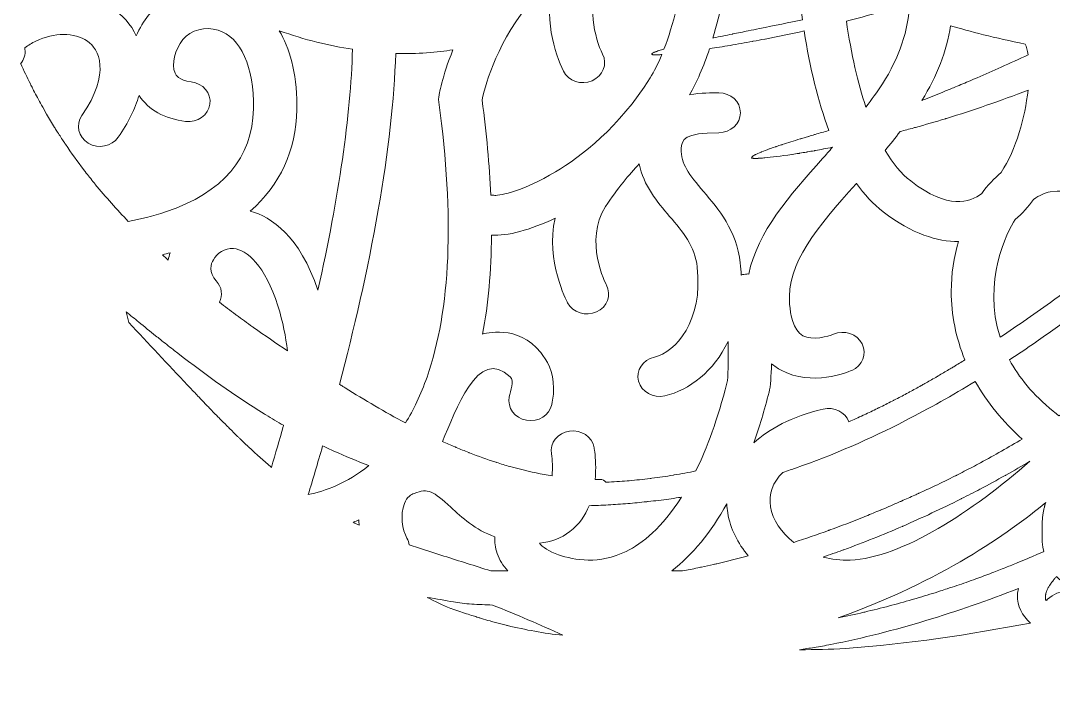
# Model space of a CAD drawing. Header units: millimetres. Extents: x -416 to 1516, y -417 to 43.
# Drawn here: x 8.7 to 93.9, y -413.7 to -357.6 of the extents above; entities that cross this region are included whole.
import ezdxf

# ---------------------------------------------------------------- set-up
doc = ezdxf.new("R2010")
doc.units = ezdxf.units.MM
doc.header["$MEASUREMENT"] = 0
doc.layers.add('Layer 4', color=7, linetype='Continuous')

msp = doc.modelspace()

# ---------------------------------------------------------------- linework, layer by layer
at = {"layer": 'Layer 4', "lineweight": 0}
for points, knots in [([(24.975, -355), (22.824, -354.747), (20.616, -355.547), (19.298, -357.141), (18.907, -357.614), (18.553, -358.201), (18.285, -358.85), (17.834, -357.894), (17.146, -357.124), (16.322, -356.588), (14.379, -355.325), (11.791, -355.1), (9.364, -355.936), (10.51, -350.828), (14.422, -344.737), (19.432, -342.347), (19.478, -342.325), (19.524, -342.305), (19.569, -342.284), (19.768, -343.774), (20.098, -345.283), (20.561, -346.785), (21.587, -350.109), (23.129, -352.939), (24.975, -355)], [0, 0, 0, 0, 1, 1, 1, 2, 2, 2, 3, 3, 3, 4, 4, 4, 5, 5, 5, 6, 6, 6, 7, 7, 7, 8, 8, 8, 8]), ([(68.604, -351.906), (68.604, -351.906), (68.604, -351.906), (68.605, -351.906), (68.659, -351.896), (68.713, -351.886), (68.767, -351.876), (68.768, -351.876), (68.769, -351.876), (68.77, -351.876), (69.138, -351.809), (69.506, -351.74), (69.875, -351.669), (69.877, -351.669), (69.878, -351.668), (69.88, -351.668), (69.927, -351.659), (69.974, -351.65), (70.021, -351.641), (70.893, -351.471), (71.766, -351.288), (72.64, -351.089), (72.77, -353.281), (72.97, -355.439), (73.258, -357.509), (73.258, -357.509), (73.258, -357.509), (73.258, -357.509), (72.161, -357.744), (70.942, -357.993), (69.708, -358.243), (69.703, -358.244), (69.697, -358.245), (69.692, -358.246), (69.387, -358.308), (69.081, -358.37), (68.776, -358.431), (68.348, -358.517), (67.923, -358.603), (67.502, -358.689), (67.495, -358.69), (67.489, -358.691), (67.482, -358.693), (67.47, -358.695), (67.458, -358.698), (67.446, -358.7), (66.92, -358.807), (66.403, -358.912), (65.904, -359.015), (65.889, -359.018), (65.874, -359.021), (65.86, -359.024), (66.468, -357.001), (66.973, -354.658), (67.35, -352.122), (67.357, -352.121), (67.364, -352.12), (67.371, -352.119), (67.781, -352.051), (68.192, -351.98), (68.604, -351.906)], [0, 0, 0, 0, 1, 1, 1, 2, 2, 2, 3, 3, 3, 4, 4, 4, 5, 5, 5, 6, 6, 6, 7, 7, 7, 8, 8, 8, 9, 9, 9, 10, 10, 10, 11, 11, 11, 12, 12, 12, 13, 13, 13, 14, 14, 14, 15, 15, 15, 16, 16, 16, 17, 17, 17, 18, 18, 18, 19, 19, 19, 20, 20, 20, 20]), ([(61.825, -359.938), (61.824, -359.939), (61.823, -359.939), (61.823, -359.939), (61.676, -359.979), (61.544, -360.018), (61.427, -360.055), (61.426, -360.055), (61.426, -360.055), (61.426, -360.055), (61.417, -360.058), (61.409, -360.061), (61.401, -360.063), (61.339, -360.083), (61.278, -360.103), (61.225, -360.121), (61.225, -360.122), (61.225, -360.122), (61.224, -360.122), (61.194, -360.132), (61.169, -360.142), (61.142, -360.153), (61.098, -360.169), (61.057, -360.186), (61.022, -360.201), (61.022, -360.201), (61.022, -360.202), (61.022, -360.202), (60.993, -360.214), (60.966, -360.227), (60.943, -360.239), (60.893, -360.265), (60.856, -360.29), (60.836, -360.313), (60.836, -360.313), (60.836, -360.313), (60.836, -360.313), (60.821, -360.329), (60.812, -360.345), (60.814, -360.359), (60.814, -360.359), (60.814, -360.359), (60.814, -360.359), (60.814, -360.359), (60.814, -360.359), (60.814, -360.36), (60.815, -360.367), (60.822, -360.373), (60.833, -360.379), (60.833, -360.379), (60.833, -360.379), (60.833, -360.379), (60.837, -360.381), (60.844, -360.382), (60.85, -360.384), (60.85, -360.384), (60.85, -360.384), (60.85, -360.384), (60.851, -360.385), (60.852, -360.385), (60.853, -360.385), (60.869, -360.39), (60.889, -360.395), (60.915, -360.398), (60.916, -360.398), (60.916, -360.398), (60.916, -360.398), (60.922, -360.399), (60.93, -360.4), (60.936, -360.4), (60.958, -360.403), (60.982, -360.405), (61.011, -360.406), (61.011, -360.406), (61.011, -360.406), (61.012, -360.406), (61.029, -360.407), (61.047, -360.407), (61.067, -360.408), (61.067, -360.408), (61.068, -360.408), (61.068, -360.408), (61.131, -360.409), (61.202, -360.409), (61.287, -360.406), (61.287, -360.406), (61.288, -360.406), (61.289, -360.406), (61.301, -360.406), (61.315, -360.405), (61.328, -360.405), (61.33, -360.405), (61.333, -360.404), (61.336, -360.404), (61.428, -360.401), (61.529, -360.396), (61.643, -360.388), (61.644, -360.388), (61.645, -360.388), (61.646, -360.388), (61.341, -361.126), (61.019, -361.778), (60.679, -362.318), (58.115, -366.397), (55.013, -368.786), (52.863, -370.072), (50.272, -371.622), (48.312, -372.027), (47.858, -372.004), (47.749, -371.984), (47.64, -371.974), (47.531, -371.972), (47.427, -369.511), (47.189, -366.903), (46.817, -364.152), (46.991, -363.302), (47.839, -359.792), (50.523, -356.409), (51.178, -355.585), (51.888, -354.829), (52.653, -354.143), (51.873, -357.191), (52.813, -360.347), (53.522, -361.748), (53.939, -362.572), (55.001, -362.929), (55.895, -362.544), (56.788, -362.159), (57.175, -361.179), (56.758, -360.354), (56.101, -359.056), (55.436, -356.184), (56.445, -354.005), (56.723, -353.405), (57.114, -352.896), (57.613, -352.466), (58.114, -352.488), (58.621, -352.505), (59.132, -352.518), (59.133, -352.518), (59.133, -352.518), (59.134, -352.518), (59.138, -352.518), (59.141, -352.518), (59.145, -352.518), (59.146, -352.518), (59.146, -352.518), (59.147, -352.518), (59.655, -352.53), (60.165, -352.538), (60.673, -352.541), (60.674, -352.541), (60.676, -352.541), (60.677, -352.541), (60.677, -352.541), (60.683, -352.541), (60.683, -352.541), (60.683, -352.541), (60.684, -352.541), (60.684, -352.541), (61.195, -352.543), (61.702, -352.54), (62.203, -352.531), (62.206, -352.531), (62.21, -352.531), (62.213, -352.531), (62.714, -352.522), (63.207, -352.507), (63.689, -352.484), (63.69, -352.484), (63.691, -352.484), (63.692, -352.484), (63.226, -355.378), (62.589, -357.949), (61.825, -359.938)], [0, 0, 0, 0, 1, 1, 1, 2, 2, 2, 3, 3, 3, 4, 4, 4, 5, 5, 5, 6, 6, 6, 7, 7, 7, 8, 8, 8, 9, 9, 9, 10, 10, 10, 11, 11, 11, 12, 12, 12, 13, 13, 13, 14, 14, 14, 15, 15, 15, 16, 16, 16, 17, 17, 17, 18, 18, 18, 19, 19, 19, 20, 20, 20, 21, 21, 21, 22, 22, 22, 23, 23, 23, 24, 24, 24, 25, 25, 25, 26, 26, 26, 27, 27, 27, 28, 28, 28, 29, 29, 29, 30, 30, 30, 31, 31, 31, 32, 32, 32, 33, 33, 33, 34, 34, 34, 35, 35, 35, 36, 36, 36, 37, 37, 37, 38, 38, 38, 39, 39, 39, 40, 40, 40, 41, 41, 41, 42, 42, 42, 43, 43, 43, 44, 44, 44, 45, 45, 45, 46, 46, 46, 47, 47, 47, 48, 48, 48, 49, 49, 49, 50, 50, 50, 51, 51, 51, 52, 52, 52, 53, 53, 53, 54, 54, 54, 55, 55, 55, 56, 56, 56, 57, 57, 57, 58, 58, 58, 58]), ([(79.473, -356.942), (79.484, -356.939), (79.495, -356.936), (79.506, -356.933), (79.507, -356.933), (79.507, -356.932), (79.508, -356.932), (80.362, -356.698), (81.221, -356.452), (82.079, -356.193), (82.081, -356.193), (82.082, -356.193), (82.084, -356.192), (82.01, -358.333), (81.246, -360.646), (79.841, -362.808), (79.411, -363.469), (78.953, -364.105), (78.482, -364.724), (77.812, -362.733), (77.275, -360.352), (76.874, -357.622), (77.731, -357.408), (78.6, -357.181), (79.473, -356.942)], [0, 0, 0, 0, 1, 1, 1, 2, 2, 2, 3, 3, 3, 4, 4, 4, 5, 5, 5, 6, 6, 6, 7, 7, 7, 8, 8, 8, 8]), ([(14.803, -370.968), (14.556, -370.663), (14.312, -370.354), (14.072, -370.042), (14.07, -370.04), (14.068, -370.037), (14.066, -370.035), (14.031, -369.99), (13.996, -369.945), (13.962, -369.9), (13.437, -369.214), (12.931, -368.51), (12.445, -367.79), (12.382, -367.697), (12.32, -367.603), (12.257, -367.509), (12.079, -367.241), (11.904, -366.97), (11.731, -366.697), (11.697, -366.644), (11.664, -366.59), (11.63, -366.537), (11.6, -366.488), (11.569, -366.44), (11.538, -366.391), (11.314, -366.03), (11.094, -365.666), (10.88, -365.296), (10.879, -365.295), (10.879, -365.294), (10.878, -365.293), (10.737, -365.049), (10.605, -364.8), (10.469, -364.553), (10.356, -364.349), (10.241, -364.146), (10.131, -363.941), (10.024, -363.741), (9.917, -363.541), (9.813, -363.339), (9.756, -363.228), (9.701, -363.116), (9.645, -363.005), (9.613, -362.942), (9.581, -362.878), (9.549, -362.815), (9.272, -362.262), (9.003, -361.705), (8.745, -361.142), (8.745, -361.142), (8.744, -361.141), (8.744, -361.14), (9.017, -360.813), (9.157, -360.393), (9.097, -359.953), (9.091, -359.911), (9.087, -359.867), (9.081, -359.824), (9.364, -359.617), (9.673, -359.431), (10.007, -359.271), (11.514, -358.551), (13.146, -358.555), (14.266, -359.283), (15.171, -359.871), (16.237, -361.91), (13.792, -365.42), (13.259, -366.185), (13.499, -367.205), (14.328, -367.697), (15.158, -368.189), (16.263, -367.967), (16.796, -367.202), (17.635, -365.997), (18.189, -364.844), (18.509, -363.764), (19.284, -364.945), (20.625, -365.697), (22.358, -365.902), (23.336, -366.018), (24.231, -365.381), (24.357, -364.478), (24.483, -363.579), (23.792, -362.75), (22.814, -362.634), (21.754, -362.508), (21.558, -362.076), (21.484, -361.914), (21.165, -361.207), (21.458, -359.962), (22.138, -359.139), (22.787, -358.353), (23.98, -358.041), (25.039, -358.379), (26.92, -358.98), (28.007, -361.398), (27.953, -364.856), (27.887, -368.903), (25.449, -371.766), (20.706, -373.367), (19.658, -373.72), (18.605, -373.974), (17.625, -374.158), (17.625, -374.158), (17.625, -374.158), (17.625, -374.157), (16.678, -373.172), (15.77, -372.151), (14.904, -371.092), (14.87, -371.05), (14.837, -371.009), (14.803, -370.968)], [0, 0, 0, 0, 1, 1, 1, 2, 2, 2, 3, 3, 3, 4, 4, 4, 5, 5, 5, 6, 6, 6, 7, 7, 7, 8, 8, 8, 9, 9, 9, 10, 10, 10, 11, 11, 11, 12, 12, 12, 13, 13, 13, 14, 14, 14, 15, 15, 15, 16, 16, 16, 17, 17, 17, 18, 18, 18, 19, 19, 19, 20, 20, 20, 21, 21, 21, 22, 22, 22, 23, 23, 23, 24, 24, 24, 25, 25, 25, 26, 26, 26, 27, 27, 27, 28, 28, 28, 29, 29, 29, 30, 30, 30, 31, 31, 31, 32, 32, 32, 33, 33, 33, 34, 34, 34, 35, 35, 35, 36, 36, 36, 37, 37, 37, 37]), ([(31.523, -364.906), (31.525, -364.799), (31.526, -364.692), (31.526, -364.588), (31.526, -361.794), (30.914, -359.817), (30.079, -358.419), (32.188, -359.172), (34.225, -359.663), (36.124, -359.954), (35.967, -365.412), (35.013, -372.088), (33.276, -379.826), (31.761, -375.329), (29.42, -373.792), (27.694, -373.302), (30.162, -371.144), (31.468, -368.312), (31.523, -364.906)], [0, 0, 0, 0, 1, 1, 1, 2, 2, 2, 3, 3, 3, 4, 4, 4, 5, 5, 5, 6, 6, 6, 6]), ([(68.663, -378.489), (68.499, -378.497), (68.342, -378.527), (68.193, -378.572), (68.18, -378.248), (68.156, -377.918), (68.119, -377.581), (67.817, -374.891), (66.307, -373.119), (65.094, -371.696), (63.886, -370.279), (63.205, -369.417), (63.246, -368.148), (63.271, -367.404), (63.514, -366.835), (66.343, -366.835), (67.329, -366.835), (68.128, -366.098), (68.128, -365.187), (68.128, -364.277), (67.329, -363.54), (66.343, -363.54), (65.78, -363.54), (64.878, -363.54), (63.926, -363.708), (64.532, -362.685), (65.086, -361.395), (65.581, -359.905), (65.583, -359.905), (65.586, -359.904), (65.589, -359.904), (66.116, -359.823), (66.679, -359.732), (67.272, -359.632), (67.273, -359.632), (67.274, -359.631), (67.275, -359.631), (67.278, -359.631), (67.281, -359.63), (67.284, -359.63), (67.879, -359.529), (68.503, -359.418), (69.153, -359.297), (69.159, -359.296), (69.165, -359.295), (69.171, -359.294), (69.172, -359.294), (69.173, -359.294), (69.174, -359.294), (69.177, -359.293), (69.179, -359.293), (69.182, -359.292), (69.501, -359.233), (69.826, -359.171), (70.156, -359.107), (70.156, -359.107), (70.157, -359.107), (70.157, -359.107), (70.16, -359.106), (70.163, -359.106), (70.166, -359.105), (71.193, -358.906), (72.273, -358.684), (73.392, -358.438), (73.393, -358.438), (73.393, -358.437), (73.394, -358.437), (73.858, -361.443), (74.519, -364.237), (75.432, -366.646), (75.425, -366.649), (75.418, -366.651), (75.411, -366.653), (75.409, -366.653), (75.406, -366.654), (75.404, -366.654), (75.035, -366.762), (74.667, -366.87), (74.303, -366.977), (74.301, -366.978), (74.3, -366.978), (74.298, -366.979), (74.283, -366.983), (74.268, -366.987), (74.254, -366.992), (74.09, -367.04), (73.928, -367.088), (73.768, -367.136), (73.762, -367.138), (73.755, -367.14), (73.749, -367.141), (73.689, -367.159), (73.628, -367.178), (73.568, -367.196), (73.565, -367.196), (73.563, -367.197), (73.56, -367.198), (73.44, -367.234), (73.322, -367.27), (73.204, -367.305), (73.193, -367.308), (73.182, -367.312), (73.171, -367.315), (73.136, -367.326), (73.101, -367.336), (73.066, -367.347), (72.541, -367.506), (72.043, -367.661), (71.586, -367.809), (71.584, -367.81), (71.582, -367.81), (71.58, -367.811), (71.559, -367.818), (71.539, -367.824), (71.519, -367.831), (71.375, -367.878), (71.235, -367.924), (71.101, -367.969), (71.095, -367.971), (71.09, -367.973), (71.085, -367.974), (71.055, -367.984), (71.024, -367.994), (70.996, -368.004), (70.995, -368.004), (70.994, -368.005), (70.993, -368.005), (70.828, -368.061), (70.674, -368.114), (70.526, -368.167), (70.519, -368.17), (70.511, -368.172), (70.504, -368.175), (70.503, -368.175), (70.503, -368.175), (70.503, -368.175), (70.279, -368.256), (70.076, -368.332), (69.897, -368.403), (69.874, -368.413), (69.851, -368.422), (69.829, -368.431), (69.829, -368.431), (69.829, -368.431), (69.828, -368.431), (69.643, -368.507), (69.487, -368.577), (69.365, -368.641), (69.365, -368.641), (69.365, -368.641), (69.365, -368.641), (69.351, -368.648), (69.34, -368.655), (69.329, -368.662), (69.21, -368.726), (69.128, -368.785), (69.088, -368.834), (69.086, -368.837), (69.083, -368.839), (69.081, -368.842), (69.076, -368.849), (69.072, -368.856), (69.069, -368.863), (69.06, -368.879), (69.054, -368.894), (69.056, -368.908), (69.056, -368.908), (69.056, -368.908), (69.056, -368.908), (69.058, -368.92), (69.08, -368.928), (69.111, -368.936), (69.112, -368.936), (69.113, -368.936), (69.114, -368.936), (69.114, -368.936), (69.114, -368.936), (69.114, -368.936), (69.134, -368.941), (69.159, -368.945), (69.191, -368.947), (69.201, -368.948), (69.211, -368.949), (69.221, -368.949), (69.222, -368.949), (69.223, -368.949), (69.224, -368.949), (69.252, -368.951), (69.281, -368.953), (69.316, -368.953), (69.316, -368.953), (69.316, -368.953), (69.316, -368.953), (69.336, -368.953), (69.358, -368.953), (69.38, -368.953), (69.38, -368.953), (69.38, -368.953), (69.38, -368.953), (69.422, -368.953), (69.467, -368.952), (69.516, -368.95), (69.538, -368.949), (69.562, -368.949), (69.586, -368.948), (69.586, -368.948), (69.587, -368.947), (69.588, -368.947), (69.64, -368.945), (69.696, -368.942), (69.755, -368.939), (69.756, -368.938), (69.757, -368.938), (69.759, -368.938), (69.785, -368.937), (69.811, -368.935), (69.839, -368.933), (69.84, -368.933), (69.841, -368.933), (69.842, -368.933), (69.912, -368.928), (69.986, -368.922), (70.064, -368.916), (70.064, -368.916), (70.064, -368.916), (70.064, -368.916), (70.09, -368.913), (70.114, -368.912), (70.14, -368.909), (70.14, -368.909), (70.14, -368.909), (70.14, -368.909), (70.698, -368.86), (71.457, -368.768), (72.385, -368.626), (72.387, -368.626), (72.389, -368.626), (72.391, -368.626), (72.395, -368.625), (72.4, -368.624), (72.404, -368.623), (72.585, -368.596), (72.771, -368.567), (72.964, -368.535), (72.964, -368.535), (72.965, -368.535), (72.965, -368.535), (72.984, -368.532), (73.003, -368.529), (73.021, -368.526), (73.025, -368.525), (73.029, -368.525), (73.032, -368.524), (73.216, -368.494), (73.405, -368.463), (73.6, -368.429), (73.62, -368.426), (73.64, -368.422), (73.661, -368.419), (73.664, -368.418), (73.667, -368.418), (73.67, -368.417), (73.852, -368.386), (74.038, -368.353), (74.23, -368.318), (74.231, -368.318), (74.231, -368.318), (74.232, -368.318), (74.262, -368.312), (74.292, -368.307), (74.323, -368.301), (74.325, -368.301), (74.328, -368.3), (74.33, -368.3), (74.546, -368.261), (74.766, -368.22), (74.992, -368.177), (74.998, -368.176), (75.004, -368.174), (75.01, -368.173), (75.011, -368.173), (75.012, -368.173), (75.012, -368.173), (75.237, -368.13), (75.467, -368.085), (75.702, -368.038), (75.71, -368.037), (75.718, -368.035), (75.726, -368.034), (75.728, -368.033), (75.729, -368.033), (75.731, -368.033), (75.458, -368.343), (75.185, -368.652), (74.914, -368.957), (72.174, -372.04), (69.558, -374.984), (68.812, -378.489), (68.763, -378.488), (68.713, -378.487), (68.663, -378.489)], [0, 0, 0, 0, 1, 1, 1, 2, 2, 2, 3, 3, 3, 4, 4, 4, 5, 5, 5, 6, 6, 6, 7, 7, 7, 8, 8, 8, 9, 9, 9, 10, 10, 10, 11, 11, 11, 12, 12, 12, 13, 13, 13, 14, 14, 14, 15, 15, 15, 16, 16, 16, 17, 17, 17, 18, 18, 18, 19, 19, 19, 20, 20, 20, 21, 21, 21, 22, 22, 22, 23, 23, 23, 24, 24, 24, 25, 25, 25, 26, 26, 26, 27, 27, 27, 28, 28, 28, 29, 29, 29, 30, 30, 30, 31, 31, 31, 32, 32, 32, 33, 33, 33, 34, 34, 34, 35, 35, 35, 36, 36, 36, 37, 37, 37, 38, 38, 38, 39, 39, 39, 40, 40, 40, 41, 41, 41, 42, 42, 42, 43, 43, 43, 44, 44, 44, 45, 45, 45, 46, 46, 46, 47, 47, 47, 48, 48, 48, 49, 49, 49, 50, 50, 50, 51, 51, 51, 52, 52, 52, 53, 53, 53, 54, 54, 54, 55, 55, 55, 56, 56, 56, 57, 57, 57, 58, 58, 58, 59, 59, 59, 60, 60, 60, 61, 61, 61, 62, 62, 62, 63, 63, 63, 64, 64, 64, 65, 65, 65, 66, 66, 66, 67, 67, 67, 68, 68, 68, 69, 69, 69, 70, 70, 70, 71, 71, 71, 72, 72, 72, 73, 73, 73, 74, 74, 74, 75, 75, 75, 76, 76, 76, 77, 77, 77, 78, 78, 78, 79, 79, 79, 80, 80, 80, 81, 81, 81, 82, 82, 82, 83, 83, 83, 84, 84, 84, 85, 85, 85, 86, 86, 86, 87, 87, 87, 88, 88, 88, 89, 89, 89, 90, 90, 90, 91, 91, 91, 92, 92, 92, 93, 93, 93, 94, 94, 94, 95, 95, 95, 96, 96, 96, 97, 97, 97, 98, 98, 98, 99, 99, 99, 100, 100, 100, 100]), ([(85.477, -358.02), (86.989, -358.456), (89.159, -359.029), (91.626, -359.523), (91.732, -359.741), (91.812, -360.042), (91.866, -360.403), (91.128, -360.752), (90.387, -361.094), (89.643, -361.429), (89.639, -361.431), (89.635, -361.433), (89.632, -361.434), (88.981, -361.727), (88.328, -362.013), (87.673, -362.295), (87.432, -362.399), (87.191, -362.501), (86.95, -362.603), (86.537, -362.779), (86.122, -362.952), (85.707, -363.123), (85.416, -363.243), (85.126, -363.364), (84.835, -363.482), (84.289, -363.703), (83.742, -363.92), (83.194, -364.134), (83.187, -364.137), (83.179, -364.14), (83.172, -364.143), (83.151, -364.151), (83.13, -364.16), (83.109, -364.168), (84.342, -362.184), (85.143, -360.081), (85.477, -358.02)], [0, 0, 0, 0, 1, 1, 1, 2, 2, 2, 3, 3, 3, 4, 4, 4, 5, 5, 5, 6, 6, 6, 7, 7, 7, 8, 8, 8, 9, 9, 9, 10, 10, 10, 11, 11, 11, 12, 12, 12, 12]), ([(38.247, -373.209), (39.085, -368.405), (39.565, -364.082), (39.686, -360.287), (41.501, -360.346), (43.106, -360.223), (44.414, -359.994), (43.517, -362.187), (43.262, -363.773), (43.245, -363.884), (43.245, -363.884), (43.211, -364.103), (43.211, -364.103), (43.211, -364.103), (43.241, -364.323), (43.241, -364.323), (44.546, -373.797), (44.221, -381.422), (42.274, -386.987), (41.759, -388.458), (41.154, -389.709), (40.495, -390.777), (38.793, -389.868), (37.134, -388.885), (35.518, -387.882), (35.456, -387.843), (35.393, -387.804), (35.331, -387.765), (35.238, -387.707), (35.146, -387.649), (35.053, -387.591), (36.217, -383.157), (37.378, -378.186), (38.247, -373.209)], [0, 0, 0, 0, 1, 1, 1, 2, 2, 2, 3, 3, 3, 4, 4, 4, 5, 5, 5, 6, 6, 6, 7, 7, 7, 8, 8, 8, 9, 9, 9, 10, 10, 10, 11, 11, 11, 11]), ([(81.313, -366.738), (81.314, -366.738), (81.315, -366.737), (81.317, -366.737), (81.682, -366.641), (82.054, -366.54), (82.43, -366.437), (82.43, -366.436), (82.431, -366.436), (82.432, -366.436), (82.48, -366.423), (82.528, -366.409), (82.576, -366.396), (83.377, -366.174), (84.199, -365.936), (85.038, -365.68), (85.04, -365.679), (85.041, -365.679), (85.042, -365.678), (85.075, -365.668), (85.108, -365.658), (85.141, -365.648), (87.295, -364.989), (89.558, -364.215), (91.859, -363.314), (91.619, -365.539), (90.908, -368.199), (89.646, -370.11), (89.065, -370.602), (88.526, -371.185), (88.044, -371.845), (87.022, -372.584), (85.311, -373.224), (82.184, -370.817), (81.408, -370.219), (80.701, -369.374), (80.065, -368.299), (80.487, -367.793), (80.903, -367.272), (81.313, -366.738)], [0, 0, 0, 0, 1, 1, 1, 2, 2, 2, 3, 3, 3, 4, 4, 4, 5, 5, 5, 6, 6, 6, 7, 7, 7, 8, 8, 8, 9, 9, 9, 10, 10, 10, 11, 11, 11, 12, 12, 12, 13, 13, 13, 13]), ([(59.729, -387.341), (59.967, -388.224), (60.935, -388.761), (61.892, -388.542), (63.936, -388.073), (65.93, -386.489), (67.114, -384.063), (67.144, -385.71), (67.121, -387.076), (67.016, -387.483), (66.251, -390.47), (65.374, -392.844), (64.454, -394.734), (63.855, -394.857), (63.257, -394.968), (62.657, -395.068), (62.627, -395.073), (62.598, -395.078), (62.568, -395.083), (61.988, -395.179), (61.406, -395.264), (60.823, -395.339), (60.774, -395.345), (60.724, -395.351), (60.675, -395.357), (60.101, -395.428), (59.526, -395.489), (58.948, -395.539), (58.931, -395.54), (58.915, -395.542), (58.898, -395.543), (58.864, -395.546), (58.83, -395.548), (58.796, -395.551), (58.507, -395.575), (58.218, -395.596), (57.928, -395.615), (57.648, -395.632), (57.366, -395.648), (57.084, -395.66), (57.063, -395.661), (57.042, -395.663), (57.021, -395.664), (56.912, -395.528), (56.758, -395.433), (56.58, -395.434), (56.501, -395.434), (56.422, -395.433), (56.343, -395.432), (56.276, -395.431), (56.21, -395.431), (56.144, -395.43), (56.176, -395.09), (56.188, -394.765), (56.188, -394.466), (56.188, -393.623), (56.092, -392.989), (56.063, -392.819), (55.912, -391.919), (54.999, -391.303), (54.025, -391.443), (53.05, -391.582), (52.384, -392.427), (52.534, -393.324), (52.616, -393.828), (52.644, -394.489), (52.587, -395.13), (52.586, -395.13), (52.586, -395.13), (52.586, -395.13), (51.709, -394.994), (50.841, -394.816), (49.982, -394.6), (49.979, -394.6), (49.976, -394.599), (49.973, -394.598), (49.689, -394.527), (49.407, -394.452), (49.125, -394.372), (49.12, -394.371), (49.115, -394.369), (49.109, -394.368), (48.736, -394.263), (48.366, -394.151), (47.996, -394.032), (47.986, -394.029), (47.976, -394.026), (47.965, -394.023), (47.962, -394.021), (47.959, -394.02), (47.955, -394.019), (47.226, -393.785), (46.504, -393.526), (45.788, -393.246), (45.762, -393.235), (45.736, -393.225), (45.709, -393.215), (45.368, -393.08), (45.028, -392.941), (44.689, -392.797), (44.666, -392.787), (44.642, -392.777), (44.618, -392.767), (44.601, -392.759), (44.584, -392.752), (44.567, -392.745), (44.225, -392.598), (43.885, -392.448), (43.546, -392.294), (43.546, -392.293), (43.545, -392.293), (43.545, -392.293), (44.621, -389.852), (46.466, -384.382), (49.137, -386.968), (49.493, -387.312), (49.168, -388.12), (49.063, -388.622), (48.876, -389.515), (49.509, -390.38), (50.478, -390.552), (51.446, -390.725), (52.383, -390.141), (52.569, -389.247), (52.671, -388.764), (52.715, -388.321), (52.715, -387.916), (52.715, -386.498), (52.134, -385.577), (51.652, -384.968), (49.773, -382.594), (46.976, -383.418), (46.862, -383.45), (47.322, -380.978), (47.566, -378.254), (47.59, -375.285), (48.895, -375.366), (50.8, -374.856), (52.836, -373.892), (52.069, -377.424), (53.78, -380.695), (53.871, -380.865), (54.309, -381.681), (55.379, -382.015), (56.263, -381.612), (57.146, -381.21), (57.508, -380.225), (57.075, -379.41), (57.045, -379.351), (55.186, -375.723), (57.003, -372.93), (57.964, -371.453), (58.962, -370.268), (59.782, -369.402), (60.132, -371.208), (61.265, -372.534), (62.287, -373.733), (63.359, -374.991), (64.372, -376.178), (64.567, -377.92), (65.064, -382.367), (62.798, -384.938), (61.03, -385.344), (60.073, -385.564), (59.491, -386.457), (59.729, -387.341)], [0, 0, 0, 0, 1, 1, 1, 2, 2, 2, 3, 3, 3, 4, 4, 4, 5, 5, 5, 6, 6, 6, 7, 7, 7, 8, 8, 8, 9, 9, 9, 10, 10, 10, 11, 11, 11, 12, 12, 12, 13, 13, 13, 14, 14, 14, 15, 15, 15, 16, 16, 16, 17, 17, 17, 18, 18, 18, 19, 19, 19, 20, 20, 20, 21, 21, 21, 22, 22, 22, 23, 23, 23, 24, 24, 24, 25, 25, 25, 26, 26, 26, 27, 27, 27, 28, 28, 28, 29, 29, 29, 30, 30, 30, 31, 31, 31, 32, 32, 32, 33, 33, 33, 34, 34, 34, 35, 35, 35, 36, 36, 36, 37, 37, 37, 38, 38, 38, 39, 39, 39, 40, 40, 40, 41, 41, 41, 42, 42, 42, 43, 43, 43, 44, 44, 44, 45, 45, 45, 46, 46, 46, 47, 47, 47, 48, 48, 48, 49, 49, 49, 50, 50, 50, 51, 51, 51, 52, 52, 52, 53, 53, 53, 54, 54, 54, 55, 55, 55, 55]), ([(70.491, -388.241), (70.615, -387.759), (70.672, -386.891), (70.69, -385.886), (70.935, -386.088), (71.199, -386.269), (71.486, -386.424), (74.028, -387.797), (76.987, -386.585), (77.316, -386.443), (78.209, -386.056), (78.593, -385.074), (78.173, -384.251), (77.755, -383.43), (76.697, -383.075), (75.807, -383.456), (75.4, -383.625), (74.071, -384.008), (73.283, -383.576), (72.474, -383.132), (72.251, -381.773), (72.191, -381.002), (71.918, -377.526), (74.458, -374.667), (77.675, -371.047), (77.682, -371.039), (77.689, -371.031), (77.696, -371.024), (78.351, -371.937), (79.082, -372.72), (79.896, -373.347), (82.307, -375.203), (84.4, -375.813), (86.12, -375.805), (85.737, -377.099), (85.525, -378.492), (85.525, -379.923), (85.525, -379.923), (85.525, -379.928), (85.525, -379.928), (85.526, -381.864), (85.914, -383.766), (86.653, -385.572), (86.348, -385.762), (86.04, -385.948), (85.733, -386.134), (85.684, -386.164), (85.636, -386.193), (85.588, -386.223), (85.541, -386.251), (85.494, -386.28), (85.447, -386.308), (85.153, -386.484), (84.859, -386.657), (84.564, -386.829), (84.481, -386.878), (84.399, -386.926), (84.316, -386.975), (84.292, -386.989), (84.267, -387.003), (84.243, -387.017), (83.942, -387.191), (83.641, -387.362), (83.338, -387.532), (83.24, -387.588), (83.141, -387.644), (83.042, -387.699), (82.726, -387.875), (82.41, -388.048), (82.093, -388.219), (82.066, -388.233), (82.04, -388.247), (82.013, -388.262), (81.957, -388.292), (81.901, -388.323), (81.844, -388.353), (81.511, -388.531), (81.176, -388.707), (80.841, -388.879), (80.81, -388.896), (80.778, -388.912), (80.747, -388.928), (80.713, -388.945), (80.679, -388.963), (80.644, -388.98), (80.294, -389.159), (79.943, -389.336), (79.59, -389.509), (79.561, -389.523), (79.533, -389.537), (79.504, -389.551), (79.486, -389.56), (79.467, -389.569), (79.448, -389.578), (79.079, -389.758), (78.708, -389.936), (78.336, -390.109), (78.31, -390.121), (78.284, -390.133), (78.258, -390.145), (77.866, -390.327), (77.473, -390.505), (77.079, -390.678), (76.773, -389.875), (75.852, -389.408), (74.945, -389.63), (72.341, -390.267), (70.489, -391.26), (69.231, -392.417), (69.689, -391.119), (70.11, -389.729), (70.491, -388.241)], [0, 0, 0, 0, 1, 1, 1, 2, 2, 2, 3, 3, 3, 4, 4, 4, 5, 5, 5, 6, 6, 6, 7, 7, 7, 8, 8, 8, 9, 9, 9, 10, 10, 10, 11, 11, 11, 12, 12, 12, 13, 13, 13, 14, 14, 14, 15, 15, 15, 16, 16, 16, 17, 17, 17, 18, 18, 18, 19, 19, 19, 20, 20, 20, 21, 21, 21, 22, 22, 22, 23, 23, 23, 24, 24, 24, 25, 25, 25, 26, 26, 26, 27, 27, 27, 28, 28, 28, 29, 29, 29, 30, 30, 30, 31, 31, 31, 32, 32, 32, 33, 33, 33, 34, 34, 34, 35, 35, 35, 36, 36, 36, 37, 37, 37, 37]), ([(90.809, -373.994), (91.382, -373.501), (91.884, -372.941), (92.325, -372.343), (92.795, -371.992), (93.263, -371.777), (93.687, -371.721), (96.775, -371.317), (99.341, -372.568), (100.648, -373.394), (100.773, -374.011), (100.901, -374.596), (101.029, -375.156), (100.475, -375.62), (99.919, -376.079), (99.358, -376.534), (99.348, -376.542), (99.338, -376.55), (99.327, -376.559), (99.318, -376.566), (99.308, -376.574), (99.299, -376.582), (98.771, -377.009), (98.238, -377.432), (97.701, -377.852), (97.624, -377.912), (97.547, -377.972), (97.469, -378.033), (96.948, -378.438), (96.421, -378.841), (95.888, -379.241), (95.824, -379.289), (95.759, -379.337), (95.694, -379.386), (95.679, -379.397), (95.664, -379.408), (95.649, -379.419), (95.098, -379.83), (94.541, -380.24), (93.975, -380.647), (93.251, -381.167), (92.524, -381.681), (91.793, -382.187), (91.783, -382.194), (91.773, -382.201), (91.764, -382.207), (91.029, -382.716), (90.29, -383.218), (89.548, -383.711), (88.088, -379.131), (90.134, -375.001), (90.809, -373.994)], [0, 0, 0, 0, 1, 1, 1, 2, 2, 2, 3, 3, 3, 4, 4, 4, 5, 5, 5, 6, 6, 6, 7, 7, 7, 8, 8, 8, 9, 9, 9, 10, 10, 10, 11, 11, 11, 12, 12, 12, 13, 13, 13, 14, 14, 14, 15, 15, 15, 16, 16, 16, 17, 17, 17, 17]), ([(30.754, -384.821), (29.815, -384.194), (28.884, -383.554), (27.963, -382.899), (27.937, -382.881), (27.91, -382.862), (27.884, -382.843), (27.435, -382.524), (26.989, -382.201), (26.546, -381.874), (26.523, -381.856), (26.499, -381.839), (26.475, -381.821), (26.03, -381.493), (25.589, -381.16), (25.15, -380.824), (25.149, -380.823), (25.148, -380.822), (25.147, -380.822), (25.429, -380.255), (25.352, -379.566), (24.884, -379.062), (24.217, -378.345), (24.446, -377.655), (24.642, -377.308), (24.928, -376.8), (25.558, -376.319), (26.319, -376.388), (27.395, -376.487), (28.919, -377.781), (29.971, -381.121), (30.385, -382.438), (30.626, -383.686), (30.755, -384.822), (30.755, -384.822), (30.754, -384.822), (30.754, -384.821)], [0, 0, 0, 0, 1, 1, 1, 2, 2, 2, 3, 3, 3, 4, 4, 4, 5, 5, 5, 6, 6, 6, 7, 7, 7, 8, 8, 8, 9, 9, 9, 10, 10, 10, 11, 11, 11, 12, 12, 12, 12]), ([(21.067, -376.735), (21.006, -376.934), (20.96, -377.135), (20.927, -377.337), (20.768, -377.194), (20.61, -377.051), (20.453, -376.907), (20.657, -376.852), (20.861, -376.796), (21.067, -376.735)], [0, 0, 0, 0, 1, 1, 1, 2, 2, 2, 3, 3, 3, 3]), ([(90.333, -385.564), (90.333, -385.564), (90.333, -385.564), (90.333, -385.564), (91.064, -385.086), (91.788, -384.6), (92.506, -384.107), (92.514, -384.101), (92.522, -384.096), (92.53, -384.09), (95.681, -381.925), (98.698, -379.631), (101.559, -377.311), (102.179, -379.656), (102.772, -381.341), (103.182, -382.383), (100.166, -382.73), (98.977, -384.873), (97.824, -386.953), (97.552, -387.443), (97.267, -387.955), (96.946, -388.481), (96.529, -388.775), (96.109, -389.064), (95.688, -389.35), (95.688, -389.35), (95.688, -389.35), (95.688, -389.35), (95.267, -389.636), (94.844, -389.918), (94.42, -390.196), (94.262, -390.066), (94.105, -389.936), (93.948, -389.809), (92.252, -388.436), (91.097, -386.996), (90.333, -385.564)], [0, 0, 0, 0, 1, 1, 1, 2, 2, 2, 3, 3, 3, 4, 4, 4, 5, 5, 5, 6, 6, 6, 7, 7, 7, 8, 8, 8, 9, 9, 9, 10, 10, 10, 11, 11, 11, 12, 12, 12, 12]), ([(30.411, -391.066), (30.098, -392.174), (29.769, -393.302), (29.431, -394.442), (29.138, -394.191), (28.848, -393.937), (28.559, -393.679), (28.498, -393.624), (28.437, -393.568), (28.376, -393.513), (28.149, -393.308), (27.924, -393.102), (27.7, -392.894), (27.634, -392.832), (27.568, -392.769), (27.501, -392.707), (27.488, -392.694), (27.474, -392.681), (27.461, -392.668), (27.257, -392.477), (27.054, -392.284), (26.853, -392.089), (26.826, -392.064), (26.8, -392.039), (26.774, -392.013), (26.714, -391.955), (26.653, -391.896), (26.593, -391.837), (26.399, -391.648), (26.206, -391.458), (26.014, -391.267), (25.925, -391.179), (25.836, -391.091), (25.748, -391.003), (25.559, -390.813), (25.371, -390.623), (25.183, -390.431), (25.095, -390.342), (25.007, -390.253), (24.92, -390.164), (24.731, -389.971), (24.543, -389.777), (24.356, -389.583), (24.273, -389.497), (24.191, -389.412), (24.108, -389.326), (24.107, -389.325), (24.106, -389.324), (24.105, -389.323), (23.9, -389.11), (23.696, -388.896), (23.492, -388.682), (23.427, -388.615), (23.362, -388.547), (23.297, -388.479), (23.036, -388.205), (22.776, -387.931), (22.516, -387.657), (22.514, -387.655), (22.512, -387.652), (22.509, -387.65), (22.509, -387.65), (22.509, -387.649), (22.508, -387.649), (20.888, -385.941), (19.27, -384.226), (17.677, -382.49), (17.612, -382.188), (17.537, -381.892), (17.456, -381.6), (17.456, -381.6), (17.456, -381.6), (17.456, -381.601), (17.801, -381.894), (18.147, -382.183), (18.493, -382.464), (18.96, -382.843), (19.421, -383.214), (19.879, -383.58), (19.88, -383.581), (19.881, -383.582), (19.882, -383.583), (20.012, -383.687), (20.141, -383.788), (20.27, -383.891), (20.272, -383.892), (20.273, -383.894), (20.275, -383.895), (20.624, -384.172), (20.971, -384.446), (21.316, -384.715), (21.447, -384.817), (21.578, -384.919), (21.708, -385.02), (21.709, -385.021), (21.71, -385.022), (21.711, -385.023), (24.096, -386.871), (26.423, -388.54), (28.834, -390.023), (28.882, -390.052), (28.929, -390.082), (28.977, -390.111), (28.977, -390.112), (28.977, -390.112), (28.978, -390.112), (29.457, -390.405), (29.941, -390.692), (30.429, -390.97), (30.424, -391.002), (30.414, -391.034), (30.411, -391.066)], [0, 0, 0, 0, 1, 1, 1, 2, 2, 2, 3, 3, 3, 4, 4, 4, 5, 5, 5, 6, 6, 6, 7, 7, 7, 8, 8, 8, 9, 9, 9, 10, 10, 10, 11, 11, 11, 12, 12, 12, 13, 13, 13, 14, 14, 14, 15, 15, 15, 16, 16, 16, 17, 17, 17, 18, 18, 18, 19, 19, 19, 20, 20, 20, 21, 21, 21, 22, 22, 22, 23, 23, 23, 24, 24, 24, 25, 25, 25, 26, 26, 26, 27, 27, 27, 28, 28, 28, 29, 29, 29, 30, 30, 30, 31, 31, 31, 32, 32, 32, 33, 33, 33, 34, 34, 34, 35, 35, 35, 36, 36, 36, 37, 37, 37, 37]), ([(128.987, -406.523), (128.484, -406.637), (127.794, -406.787), (127.507, -406.877), (127.484, -406.884), (127.472, -406.888), (127.457, -406.893), (127.457, -406.893), (127.457, -406.893), (127.457, -406.893), (127.457, -406.893), (127.458, -406.893), (127.458, -406.893), (125.639, -407.459), (123.841, -407.548), (121.996, -407.711), (120.926, -407.806), (119.87, -407.806), (118.822, -407.829), (117.774, -407.853), (117.04, -407.813), (115.947, -407.92), (112.447, -408.264), (109.139, -409.202), (105.831, -410.605), (104.713, -411.079), (103.679, -411.97), (102.744, -412.774), (102.724, -412.792), (102.686, -412.841), (102.667, -412.845), (102.648, -412.849), (102.648, -412.841), (102.639, -412.84), (101.451, -412.665), (100.476, -412.915), (99.59, -413.739), (99.548, -413.712), (99.432, -413.699), (99.406, -413.669), (99.393, -413.654), (99.387, -413.63), (99.384, -413.606), (99.382, -413.583), (99.383, -413.559), (99.384, -413.545), (99.385, -413.538), (99.392, -413.534), (99.397, -413.528), (99.404, -413.518), (99.411, -413.508), (99.423, -413.5), (99.431, -413.494), (99.44, -413.488), (99.448, -413.481), (99.714, -413.242), (99.932, -413.031), (100.246, -412.829), (101.835, -411.806), (103.459, -410.931), (105.294, -410.424), (105.351, -410.408), (105.404, -410.388), (105.455, -410.365), (105.471, -410.358), (105.485, -410.35), (105.5, -410.342), (105.535, -410.325), (105.568, -410.306), (105.598, -410.286), (105.614, -410.276), (105.629, -410.265), (105.643, -410.254), (105.672, -410.232), (105.698, -410.208), (105.723, -410.183), (105.735, -410.171), (105.746, -410.161), (105.757, -410.149), (105.828, -410.066), (105.876, -409.969), (105.9, -409.858), (105.903, -409.843), (105.906, -409.828), (105.908, -409.812), (105.917, -409.751), (105.921, -409.686), (105.914, -409.616), (105.867, -409.199), (105.48, -408.945), (105.083, -408.991), (102.945, -409.237), (101.15, -409.967), (99.302, -411.03), (98.653, -410.684), (98.053, -410.591), (97.327, -410.757), (97.049, -410.82), (96.777, -410.982), (96.533, -411.135), (96.638, -410.85), (96.767, -410.576), (96.919, -410.31), (97.607, -410.048), (98.323, -409.812), (99.019, -409.585), (99.466, -409.44), (99.927, -409.293), (100.356, -409.14), (101.018, -408.905), (101.672, -408.612), (102.291, -408.328), (103.525, -407.761), (104.68, -407.305), (106.028, -407.205), (106.094, -407.201), (106.157, -407.188), (106.217, -407.172), (106.232, -407.168), (106.246, -407.164), (106.261, -407.16), (106.378, -407.123), (106.479, -407.065), (106.562, -406.988), (106.572, -406.978), (106.582, -406.968), (106.592, -406.958), (106.631, -406.917), (106.666, -406.873), (106.694, -406.822), (106.694, -406.822), (106.694, -406.822), (106.694, -406.822), (106.701, -406.81), (106.705, -406.795), (106.711, -406.782), (106.742, -406.716), (106.765, -406.645), (106.775, -406.565), (106.78, -406.517), (106.782, -406.471), (106.778, -406.426), (106.754, -406.114), (106.511, -405.887), (106.18, -405.867), (104.18, -405.741), (102.456, -406.275), (100.587, -406.955), (100.436, -407.01), (100.162, -407.115), (100.017, -407.168), (99.407, -407.39), (98.735, -407.61), (98.157, -407.797), (97.578, -407.984), (97.131, -408.131), (96.581, -408.323), (96.404, -408.038), (96.176, -407.87), (95.863, -407.753), (96.232, -407.636), (96.564, -407.51), (96.932, -407.375), (97.497, -407.168), (98.004, -407.02), (98.61, -406.84), (99.216, -406.66), (99.87, -406.469), (100.503, -406.226), (101.135, -405.982), (101.857, -405.671), (102.491, -405.395), (104.219, -404.64), (105.927, -403.981), (107.784, -403.725), (107.854, -403.715), (107.919, -403.699), (107.981, -403.68), (107.996, -403.675), (108.011, -403.67), (108.026, -403.665), (108.145, -403.622), (108.246, -403.561), (108.325, -403.48), (108.335, -403.47), (108.344, -403.459), (108.353, -403.449), (108.445, -403.341), (108.501, -403.206), (108.508, -403.038), (108.524, -402.635), (108.206, -402.351), (107.796, -402.354), (105.395, -402.369), (103.22, -403.088), (101.003, -403.936), (100.013, -404.315), (99.088, -404.673), (98.091, -404.975), (97.808, -405.061), (97.347, -405.226), (97.149, -405.298), (97.136, -405.304), (97.125, -405.307), (97.117, -405.311), (97.119, -405.309), (97.121, -405.308), (97.121, -405.308), (97, -405.196), (96.892, -405.078), (96.747, -405.017), (95.538, -404.512), (94.499, -404.45), (93.469, -405.305), (93.419, -405.346), (93.39, -405.434), (93.365, -405.416), (93.325, -405.386), (93.293, -405.305), (93.292, -405.207), (93.291, -405.13), (93.298, -405.055), (93.308, -404.98), (93.311, -404.958), (93.316, -404.936), (93.32, -404.914), (93.33, -404.86), (93.343, -404.807), (93.359, -404.754), (93.365, -404.733), (93.371, -404.712), (93.378, -404.691), (93.402, -404.621), (93.429, -404.551), (93.461, -404.483), (93.502, -404.396), (93.55, -404.312), (93.602, -404.229), (93.618, -404.202), (93.636, -404.176), (93.653, -404.149), (93.691, -404.093), (93.729, -404.036), (93.77, -403.981), (93.791, -403.953), (93.812, -403.924), (93.834, -403.896), (93.876, -403.842), (93.919, -403.787), (93.963, -403.734), (93.982, -403.711), (94.001, -403.687), (94.02, -403.664), (94.078, -403.595), (94.136, -403.528), (94.193, -403.462), (94.195, -403.459), (94.198, -403.455), (94.201, -403.452), (94.487, -403.735), (94.79, -403.975), (95.142, -404.172), (95.174, -404.21), (95.206, -404.245), (95.24, -404.276), (95.471, -404.497), (95.736, -404.556), (96.085, -404.521), (96.118, -404.518), (96.109, -404.501), (96.195, -404.499), (96.28, -404.497), (96.473, -404.425), (96.604, -404.391), (98.219, -403.969), (100.049, -403.038), (101.432, -402.31), (103.596, -401.172), (105.457, -400.648), (107.754, -400.572), (107.875, -400.568), (107.984, -400.553), (108.085, -400.531), (108.1, -400.527), (108.115, -400.525), (108.129, -400.522), (108.223, -400.498), (108.307, -400.465), (108.383, -400.424), (108.397, -400.417), (108.411, -400.409), (108.425, -400.4), (108.498, -400.357), (108.562, -400.305), (108.617, -400.244), (108.626, -400.235), (108.633, -400.224), (108.64, -400.214), (108.729, -400.105), (108.795, -399.974), (108.831, -399.813), (108.845, -399.751), (108.852, -399.692), (108.852, -399.636), (108.856, -399.245), (108.543, -399.003), (108.105, -398.942), (105.875, -398.629), (103.894, -398.961), (101.804, -399.858), (101.74, -399.885), (101.673, -399.925), (101.606, -399.951), (100.719, -399.406), (99.664, -399.444), (98.715, -399.77), (98.571, -399.82), (98.436, -399.875), (98.306, -399.934), (98.267, -399.951), (98.231, -399.97), (98.193, -399.988), (98.099, -400.034), (98.009, -400.082), (97.922, -400.134), (97.887, -400.154), (97.852, -400.174), (97.819, -400.195), (97.592, -400.339), (97.392, -400.504), (97.22, -400.69), (97.195, -400.718), (97.171, -400.746), (97.147, -400.775), (97.086, -400.846), (97.029, -400.921), (96.975, -401), (96.954, -401.03), (96.932, -401.061), (96.912, -401.093), (96.845, -401.201), (96.781, -401.313), (96.728, -401.434), (96.608, -401.701), (96.524, -401.998), (96.476, -402.327), (96.464, -402.412), (96.501, -402.496), (96.498, -402.545), (96.497, -402.558), (96.495, -402.564), (96.491, -402.566), (96.486, -402.571), (96.478, -402.567), (96.47, -402.566), (96.463, -402.565), (96.455, -402.565), (96.447, -402.577), (96.447, -402.577), (96.447, -402.577), (96.447, -402.577), (95.768, -401.626), (95.456, -400.619), (95.456, -399.572), (95.456, -398.757), (95.645, -397.918), (95.997, -397.063), (96.026, -396.992), (96.06, -396.923), (96.096, -396.856), (96.161, -396.737), (96.239, -396.624), (96.325, -396.515), (96.331, -396.506), (96.337, -396.497), (96.344, -396.489), (96.427, -396.385), (96.519, -396.287), (96.617, -396.192), (96.63, -396.18), (96.642, -396.168), (96.654, -396.156), (96.751, -396.064), (96.855, -395.977), (96.962, -395.892), (96.979, -395.879), (96.996, -395.866), (97.013, -395.853), (97.12, -395.77), (97.232, -395.691), (97.346, -395.614), (97.365, -395.601), (97.384, -395.588), (97.403, -395.576), (97.518, -395.5), (97.635, -395.426), (97.754, -395.355), (97.774, -395.343), (97.794, -395.331), (97.814, -395.319), (97.933, -395.249), (98.052, -395.18), (98.171, -395.113), (98.197, -395.098), (98.222, -395.084), (98.248, -395.069), (98.365, -395.004), (98.482, -394.939), (98.596, -394.876), (98.725, -394.804), (98.851, -394.733), (98.971, -394.663), (99.057, -394.613), (99.277, -394.496), (99.362, -394.451), (100.673, -393.749), (102.176, -392.673), (103.248, -391.798), (105.86, -389.662), (108.447, -387.796), (111.382, -386.384), (114.798, -384.741), (118.159, -384.032), (121.808, -383.268), (122.306, -384.821), (123.198, -386.006), (124.269, -387.077), (124.912, -387.72), (125.619, -388.321), (126.346, -388.935), (126.41, -388.99), (126.54, -389.097), (126.594, -389.144), (127.222, -389.691), (127.819, -390.233), (128.367, -390.789), (130.012, -392.46), (131.225, -394.268), (131.56, -396.795), (131.655, -397.512), (131.606, -398.087), (131.632, -398.758), (131.68, -399.981), (131.691, -401.136), (131.859, -402.348), (131.91, -402.718), (131.977, -403.097), (132.041, -403.478), (132.18, -404.308), (132.32, -405.154), (132.361, -406.002), (131.263, -406.043), (130.013, -406.29), (128.987, -406.523)], [0, 0, 0, 0, 1, 1, 1, 2, 2, 2, 3, 3, 3, 4, 4, 4, 5, 5, 5, 6, 6, 6, 7, 7, 7, 8, 8, 8, 9, 9, 9, 10, 10, 10, 11, 11, 11, 12, 12, 12, 13, 13, 13, 14, 14, 14, 15, 15, 15, 16, 16, 16, 17, 17, 17, 18, 18, 18, 19, 19, 19, 20, 20, 20, 21, 21, 21, 22, 22, 22, 23, 23, 23, 24, 24, 24, 25, 25, 25, 26, 26, 26, 27, 27, 27, 28, 28, 28, 29, 29, 29, 30, 30, 30, 31, 31, 31, 32, 32, 32, 33, 33, 33, 34, 34, 34, 35, 35, 35, 36, 36, 36, 37, 37, 37, 38, 38, 38, 39, 39, 39, 40, 40, 40, 41, 41, 41, 42, 42, 42, 43, 43, 43, 44, 44, 44, 45, 45, 45, 46, 46, 46, 47, 47, 47, 48, 48, 48, 49, 49, 49, 50, 50, 50, 51, 51, 51, 52, 52, 52, 53, 53, 53, 54, 54, 54, 55, 55, 55, 56, 56, 56, 57, 57, 57, 58, 58, 58, 59, 59, 59, 60, 60, 60, 61, 61, 61, 62, 62, 62, 63, 63, 63, 64, 64, 64, 65, 65, 65, 66, 66, 66, 67, 67, 67, 68, 68, 68, 69, 69, 69, 70, 70, 70, 71, 71, 71, 72, 72, 72, 73, 73, 73, 74, 74, 74, 75, 75, 75, 76, 76, 76, 77, 77, 77, 78, 78, 78, 79, 79, 79, 80, 80, 80, 81, 81, 81, 82, 82, 82, 83, 83, 83, 84, 84, 84, 85, 85, 85, 86, 86, 86, 87, 87, 87, 88, 88, 88, 89, 89, 89, 90, 90, 90, 91, 91, 91, 92, 92, 92, 93, 93, 93, 94, 94, 94, 95, 95, 95, 96, 96, 96, 97, 97, 97, 98, 98, 98, 99, 99, 99, 100, 100, 100, 101, 101, 101, 102, 102, 102, 103, 103, 103, 104, 104, 104, 105, 105, 105, 106, 106, 106, 107, 107, 107, 108, 108, 108, 109, 109, 109, 110, 110, 110, 111, 111, 111, 112, 112, 112, 113, 113, 113, 114, 114, 114, 115, 115, 115, 116, 116, 116, 117, 117, 117, 118, 118, 118, 119, 119, 119, 120, 120, 120, 121, 121, 121, 122, 122, 122, 123, 123, 123, 124, 124, 124, 125, 125, 125, 126, 126, 126, 127, 127, 127, 128, 128, 128, 129, 129, 129, 130, 130, 130, 131, 131, 131, 132, 132, 132, 133, 133, 133, 134, 134, 134, 135, 135, 135, 136, 136, 136, 137, 137, 137, 138, 138, 138, 139, 139, 139, 140, 140, 140, 141, 141, 141, 142, 142, 142, 143, 143, 143, 144, 144, 144, 145, 145, 145, 146, 146, 146, 147, 147, 147, 148, 148, 148, 149, 149, 149, 150, 150, 150, 151, 151, 151, 151]), ([(70.617, -397.697), (70.44, -396.635), (70.799, -395.672), (71.63, -394.857), (71.63, -394.857), (71.631, -394.857), (71.631, -394.857), (71.833, -394.791), (72.034, -394.721), (72.236, -394.652), (72.384, -394.602), (72.533, -394.552), (72.681, -394.5), (75.772, -393.424), (78.799, -392.096), (81.747, -390.583), (81.75, -390.582), (81.753, -390.581), (81.755, -390.579), (81.755, -390.579), (81.755, -390.579), (81.755, -390.579), (83.71, -389.576), (85.629, -388.492), (87.509, -387.346), (88.472, -389.066), (89.774, -390.671), (91.384, -392.102), (90.249, -392.782), (89.102, -393.433), (87.947, -394.056), (87.912, -394.075), (87.877, -394.093), (87.842, -394.112), (87.761, -394.155), (87.681, -394.198), (87.6, -394.241), (87.157, -394.477), (86.711, -394.708), (86.265, -394.935), (86.193, -394.972), (86.121, -395.008), (86.049, -395.045), (85.98, -395.08), (85.911, -395.116), (85.842, -395.151), (85.286, -395.43), (84.728, -395.704), (84.168, -395.968), (83.735, -396.173), (83.301, -396.373), (82.867, -396.571), (82.853, -396.578), (82.839, -396.584), (82.825, -396.591), (82.726, -396.636), (82.627, -396.681), (82.528, -396.725), (82.161, -396.892), (81.794, -397.056), (81.427, -397.217), (81.389, -397.234), (81.351, -397.251), (81.313, -397.268), (81.278, -397.283), (81.244, -397.299), (81.209, -397.314), (80.762, -397.509), (80.315, -397.701), (79.868, -397.89), (79.815, -397.912), (79.763, -397.933), (79.71, -397.955), (79.708, -397.956), (79.705, -397.958), (79.702, -397.959), (79.298, -398.128), (78.893, -398.295), (78.488, -398.458), (78.419, -398.486), (78.349, -398.514), (78.28, -398.542), (77.359, -398.912), (76.436, -399.265), (75.513, -399.602), (75.502, -399.606), (75.491, -399.61), (75.48, -399.614), (75.448, -399.626), (75.417, -399.637), (75.386, -399.648), (74.438, -399.993), (73.489, -400.32), (72.539, -400.627), (71.492, -399.809), (70.792, -398.748), (70.617, -397.697)], [0, 0, 0, 0, 1, 1, 1, 2, 2, 2, 3, 3, 3, 4, 4, 4, 5, 5, 5, 6, 6, 6, 7, 7, 7, 8, 8, 8, 9, 9, 9, 10, 10, 10, 11, 11, 11, 12, 12, 12, 13, 13, 13, 14, 14, 14, 15, 15, 15, 16, 16, 16, 17, 17, 17, 18, 18, 18, 19, 19, 19, 20, 20, 20, 21, 21, 21, 22, 22, 22, 23, 23, 23, 24, 24, 24, 25, 25, 25, 26, 26, 26, 27, 27, 27, 28, 28, 28, 29, 29, 29, 30, 30, 30, 31, 31, 31, 32, 32, 32, 32]), ([(32.473, -396.686), (32.843, -395.467), (33.244, -394.113), (33.66, -392.661), (33.965, -392.808), (34.273, -392.951), (34.584, -393.093), (34.585, -393.093), (34.585, -393.093), (34.586, -393.093), (35.518, -393.516), (36.477, -393.915), (37.467, -394.291), (37.467, -394.291), (37.467, -394.291), (37.467, -394.291), (35.675, -395.752), (33.85, -396.402), (32.473, -396.686)], [0, 0, 0, 0, 1, 1, 1, 2, 2, 2, 3, 3, 3, 4, 4, 4, 5, 5, 5, 6, 6, 6, 6]), ([(92.019, -393.936), (87.298, -398.05), (81.457, -401.908), (77.195, -402.088), (76.405, -402.122), (75.656, -402.023), (74.961, -401.833), (75.496, -401.65), (76.029, -401.461), (76.561, -401.267), (76.591, -401.256), (76.622, -401.245), (76.652, -401.234), (78.281, -400.639), (79.893, -399.996), (81.487, -399.306), (81.488, -399.305), (81.49, -399.305), (81.491, -399.304), (81.511, -399.296), (81.53, -399.287), (81.55, -399.279), (83.151, -398.585), (84.733, -397.844), (86.295, -397.059), (86.322, -397.046), (86.349, -397.032), (86.376, -397.019), (86.885, -396.762), (87.392, -396.502), (87.896, -396.236), (87.898, -396.235), (87.9, -396.234), (87.902, -396.233), (87.903, -396.233), (87.904, -396.233), (87.904, -396.232), (88.596, -395.868), (89.284, -395.494), (89.967, -395.113), (89.984, -395.104), (90.001, -395.094), (90.018, -395.085), (90.019, -395.084), (90.019, -395.084), (90.02, -395.083), (90.69, -394.709), (91.356, -394.327), (92.018, -393.936), (92.018, -393.936), (92.019, -393.936), (92.019, -393.936)], [0, 0, 0, 0, 1, 1, 1, 2, 2, 2, 3, 3, 3, 4, 4, 4, 5, 5, 5, 6, 6, 6, 7, 7, 7, 8, 8, 8, 9, 9, 9, 10, 10, 10, 11, 11, 11, 12, 12, 12, 13, 13, 13, 14, 14, 14, 15, 15, 15, 16, 16, 16, 17, 17, 17, 17]), ([(40.806, -400.826), (40.804, -400.826), (40.802, -400.825), (40.8, -400.824), (40.773, -400.638), (40.718, -400.453), (40.619, -400.277), (40.231, -399.59), (40.045, -398.337), (40.404, -397.429), (40.628, -396.863), (40.971, -396.677), (41.209, -396.587), (42.382, -396.141), (42.772, -396.37), (44.241, -397.734), (45.14, -398.568), (46.259, -399.607), (47.877, -400.158), (47.852, -400.582), (47.897, -401.05), (48.065, -401.54), (48.246, -402.066), (48.543, -402.546), (48.95, -402.978), (48.95, -402.978), (47.529, -402.978), (47.529, -402.978), (46.24, -402.57), (44.951, -402.162), (43.662, -401.754), (43.22, -401.614), (42.778, -401.473), (42.337, -401.331), (42.276, -401.312), (42.216, -401.292), (42.156, -401.273), (41.705, -401.127), (41.255, -400.979), (40.806, -400.826)], [0, 0, 0, 0, 1, 1, 1, 2, 2, 2, 3, 3, 3, 4, 4, 4, 5, 5, 5, 6, 6, 6, 7, 7, 7, 8, 8, 8, 9, 9, 9, 10, 10, 10, 11, 11, 11, 12, 12, 12, 13, 13, 13, 13]), ([(58.701, -401.369), (56.488, -402.447), (54.447, -402.114), (53.124, -401.645), (52.335, -401.365), (51.765, -401.018), (51.545, -400.691), (52.501, -400.597), (53.342, -400.281), (54.06, -399.739), (54.824, -399.162), (55.322, -398.404), (55.644, -397.601), (56.164, -397.588), (56.69, -397.567), (57.222, -397.538), (57.224, -397.538), (57.226, -397.538), (57.228, -397.537), (57.759, -397.508), (58.296, -397.471), (58.841, -397.425), (58.843, -397.424), (58.846, -397.424), (58.849, -397.424), (58.849, -397.424), (58.849, -397.424), (58.849, -397.424), (58.85, -397.424), (58.851, -397.424), (58.851, -397.424), (59.358, -397.381), (59.872, -397.33), (60.392, -397.274), (60.395, -397.273), (60.398, -397.273), (60.402, -397.273), (60.443, -397.268), (60.483, -397.265), (60.524, -397.261), (60.524, -397.261), (60.524, -397.261), (60.524, -397.261), (61.086, -397.198), (61.656, -397.128), (62.235, -397.05), (62.494, -397.015), (62.751, -396.973), (63.009, -396.934), (63.093, -396.921), (63.177, -396.909), (63.26, -396.896), (61.671, -399.419), (60.043, -400.715), (58.701, -401.369)], [0, 0, 0, 0, 1, 1, 1, 2, 2, 2, 3, 3, 3, 4, 4, 4, 5, 5, 5, 6, 6, 6, 7, 7, 7, 8, 8, 8, 9, 9, 9, 10, 10, 10, 11, 11, 11, 12, 12, 12, 13, 13, 13, 14, 14, 14, 15, 15, 15, 16, 16, 16, 17, 17, 17, 18, 18, 18, 18]), ([(68.779, -401.743), (67.918, -401.975), (67.056, -402.19), (66.193, -402.388), (66.1, -402.41), (66.006, -402.431), (65.913, -402.452), (65.583, -402.526), (65.253, -402.598), (64.923, -402.667), (64.897, -402.673), (64.872, -402.678), (64.846, -402.684), (64.765, -402.7), (64.684, -402.718), (64.603, -402.734), (64.189, -402.819), (63.775, -402.901), (63.36, -402.978), (63.36, -402.978), (62.458, -402.978), (62.458, -402.978), (64.173, -401.655), (65.693, -399.805), (67.011, -397.434), (67.021, -397.693), (67.046, -397.948), (67.087, -398.198), (67.304, -399.499), (67.908, -400.703), (68.779, -401.743), (68.779, -401.743), (68.779, -401.743), (68.779, -401.743)], [0, 0, 0, 0, 1, 1, 1, 2, 2, 2, 3, 3, 3, 4, 4, 4, 5, 5, 5, 6, 6, 6, 7, 7, 7, 8, 8, 8, 9, 9, 9, 10, 10, 10, 11, 11, 11, 11]), ([(93.24, -397.614), (93.235, -397.633), (93.23, -397.654), (93.225, -397.674), (93.203, -397.755), (93.182, -397.837), (93.161, -397.923), (93.023, -398.487), (92.907, -400.555), (93.165, -401.378), (93.154, -401.383), (93.142, -401.388), (93.131, -401.393), (92.705, -401.583), (92.276, -401.762), (91.848, -401.944), (91.572, -402.062), (91.297, -402.185), (91.021, -402.3), (90.689, -402.437), (90.356, -402.565), (90.023, -402.698), (89.645, -402.849), (89.267, -403.002), (88.887, -403.147), (88.442, -403.317), (87.995, -403.478), (87.547, -403.64), (87.286, -403.735), (87.025, -403.833), (86.763, -403.925), (86.242, -404.108), (85.719, -404.282), (85.195, -404.454), (85.012, -404.515), (84.829, -404.577), (84.646, -404.636), (84.06, -404.823), (83.473, -405.003), (82.884, -405.177), (82.83, -405.193), (82.776, -405.21), (82.722, -405.226), (82.659, -405.244), (82.597, -405.264), (82.534, -405.282), (81.898, -405.467), (81.26, -405.645), (80.62, -405.814), (80.556, -405.831), (80.492, -405.849), (80.427, -405.866), (79.75, -406.043), (79.071, -406.213), (78.391, -406.373), (78.365, -406.379), (78.34, -406.385), (78.314, -406.391), (77.606, -406.557), (76.896, -406.714), (76.185, -406.861), (84.744, -403.794), (90.238, -399.889), (93.323, -397.327), (93.322, -397.33), (93.322, -397.333), (93.321, -397.335), (93.319, -397.34), (93.318, -397.345), (93.317, -397.35), (93.291, -397.435), (93.265, -397.522), (93.24, -397.614), (93.24, -397.614), (93.24, -397.614), (93.24, -397.614)], [0, 0, 0, 0, 1, 1, 1, 2, 2, 2, 3, 3, 3, 4, 4, 4, 5, 5, 5, 6, 6, 6, 7, 7, 7, 8, 8, 8, 9, 9, 9, 10, 10, 10, 11, 11, 11, 12, 12, 12, 13, 13, 13, 14, 14, 14, 15, 15, 15, 16, 16, 16, 17, 17, 17, 18, 18, 18, 19, 19, 19, 20, 20, 20, 21, 21, 21, 22, 22, 22, 23, 23, 23, 24, 24, 24, 25, 25, 25, 25]), ([(36.18, -398.971), (36.185, -398.969), (36.189, -398.968), (36.194, -398.966), (36.342, -398.902), (36.493, -398.833), (36.646, -398.762), (36.651, -398.913), (36.661, -399.063), (36.676, -399.212), (36.509, -399.135), (36.345, -399.051), (36.18, -398.971)], [0, 0, 0, 0, 1, 1, 1, 2, 2, 2, 3, 3, 3, 4, 4, 4, 4]), ([(76.798, -409.374), (75.514, -409.46), (74.288, -409.465), (73.012, -409.488), (73.416, -409.418), (73.818, -409.356), (74.22, -409.291), (74.676, -409.218), (75.131, -409.143), (75.588, -409.051), (80.911, -407.988), (86.006, -406.399), (91.064, -404.433), (91.034, -404.616), (90.984, -404.76), (90.981, -404.954), (90.965, -405.914), (91.372, -406.631), (92.065, -407.281), (86.997, -408.234), (81.939, -409.026), (76.798, -409.374)], [0, 0, 0, 0, 1, 1, 1, 2, 2, 2, 3, 3, 3, 4, 4, 4, 5, 5, 5, 6, 6, 6, 7, 7, 7, 7]), ([(48.913, -407.487), (48.877, -407.478), (48.84, -407.47), (48.804, -407.461), (48.512, -407.389), (48.22, -407.311), (47.928, -407.232), (47.78, -407.192), (47.633, -407.152), (47.485, -407.11), (47.243, -407.042), (47, -406.971), (46.757, -406.898), (46.67, -406.872), (46.583, -406.844), (46.496, -406.818), (46.359, -406.775), (46.222, -406.734), (46.084, -406.69), (45.899, -406.632), (45.715, -406.575), (45.529, -406.514), (45.108, -406.376), (44.684, -406.234), (44.253, -406.084), (44.25, -406.083), (44.248, -406.082), (44.245, -406.081), (43.456, -405.805), (43.017, -405.487), (42.272, -405.171), (43.077, -405.271), (43.743, -405.419), (44.445, -405.539), (44.916, -405.62), (45.402, -405.688), (45.958, -405.718), (46.535, -405.75), (47.104, -405.777), (47.67, -405.8), (47.671, -405.8), (47.672, -405.8), (47.674, -405.8), (49.639, -406.58), (51.583, -407.401), (53.487, -408.294), (51.895, -408.121), (50.398, -407.848), (48.913, -407.487)], [0, 0, 0, 0, 1, 1, 1, 2, 2, 2, 3, 3, 3, 4, 4, 4, 5, 5, 5, 6, 6, 6, 7, 7, 7, 8, 8, 8, 9, 9, 9, 10, 10, 10, 11, 11, 11, 12, 12, 12, 13, 13, 13, 14, 14, 14, 15, 15, 15, 16, 16, 16, 16])]:
    msp.add_open_spline(points, degree=3, knots=knots, dxfattribs=at)

doc.saveas('drawing.dxf')
